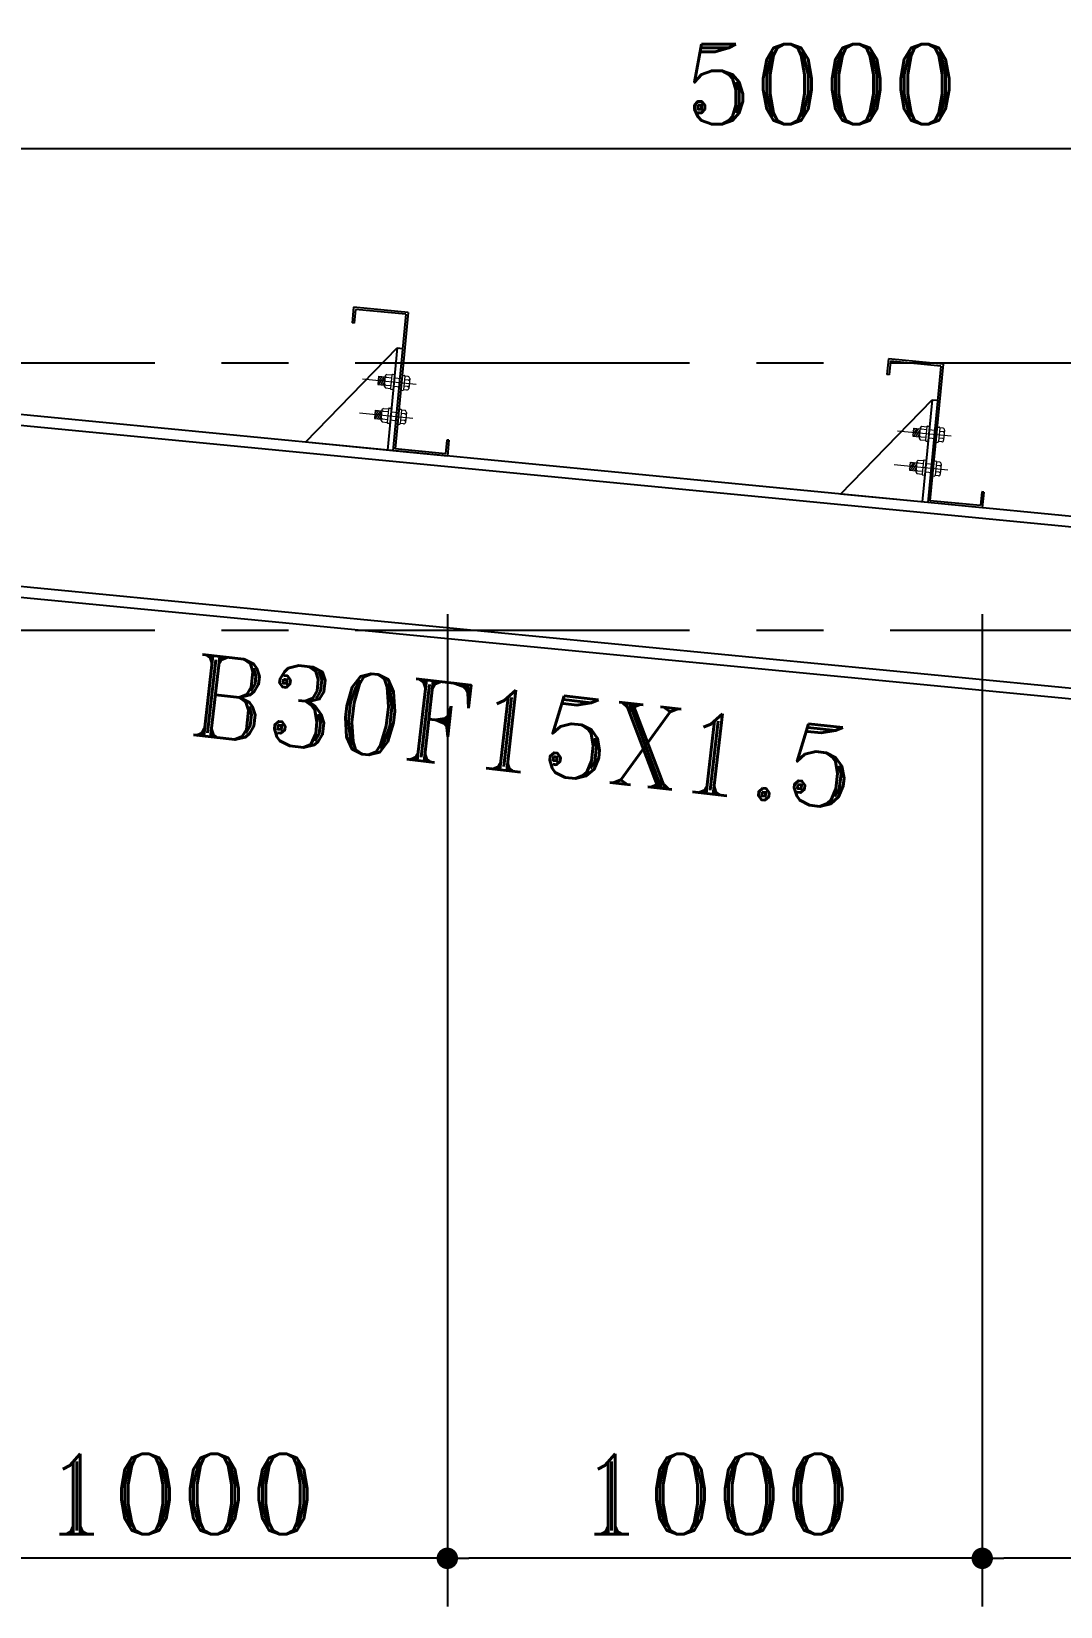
# Model space of a CAD drawing. Header units: inches. Extents: x 1387 to 2676, y -3554 to -2136.
# Drawn here: x 2552.27 to 2556.12, y -3266.22 to -3260.33 of the extents above; entities that cross this region are included whole.
import ezdxf

# ---------------------------------------------------------------- set-up
doc = ezdxf.new("R2010")
doc.units = ezdxf.units.IN
doc.header["$MEASUREMENT"] = 0
doc.linetypes.add('CENTER', pattern=[2, 1.25, -0.25, 0.25, -0.25])
doc.layers.add('2', color=2, linetype='Continuous', lineweight=9)
for name, color, linetype in [('3G', 3, 'Continuous'), ('AXE', 1, 'CENTER'), ('DIM', 8, 'Continuous'), ('Pich', 2, 'Continuous'), ('TEXT', 3, 'Continuous'), ('TIE', 2, 'Continuous')]:
    doc.layers.add(name, color=color, linetype=linetype)
doc.styles.add('ROMANT', font='romant')
doc.dimstyles.new('1-50-2', dxfattribs={"dimtxt": 0.3, "dimasz": 0.08, "dimexe": 0.18, "dimexo": 0.0625, "dimgap": 0.09, "dimtad": 1, "dimdec": 0, "dimlfac": 500, "dimdsep": 46, "dimtxsty": 'ROMANT', "dimblk": 'DOT', "dimcen": 0.09, "dimclrd": 1, "dimclre": 1, "dimclrt": 3, "dimadec": 0, "dimazin": 0, "dimtfac": 1, "dimtdec": 0, "dimtix": 1, "dimtofl": 0, "dimtmove": 2, "dimatfit": 3, "dimldrblk": 'DOT', "dimfxl": 1, "dimtolj": 1, "dimarcsym": 0})

# ---------------------------------------------------------------- blocks, each defined once
blk = doc.blocks.new('DOT')
at = {"layer": 'DIM', "color": 0, "linetype": 'ByBlock'}
blk.add_line((-0.5, 0), (-1, 0), dxfattribs=at)
at = {"layer": 'DIM', "color": 0, "linetype": 'ByBlock', "const_width": 0.5}
blk.add_lwpolyline([(-0.25, 0, 1), (0.25, 0, 1)], format="xyb", close=True, dxfattribs=at)
blk = doc.blocks.new('*D2771')
at = {"layer": 'Defpoints', "color": 0, "transparency": 16777216}
for p in [(2560.2251, -3260.7668), (2560.2251, -3260.7668), (2550.225, -3264.8626)]:
    blk.add_point(p, dxfattribs=at)
at = {"layer": 'Pich', "color": 1, "lineweight": -2, "transparency": 16777216}
for p, q in [((2550.225, -3264.8001), (2550.225, -3260.5868)), ((2560.2251, -3260.7043), (2560.2251, -3260.5868)), ((2550.305, -3260.7668), (2560.1451, -3260.7668))]:
    blk.add_line(p, q, dxfattribs=at)
at = {"layer": 'Pich', "color": 1, "lineweight": -2, "transparency": 16777216, "xscale": 0.08, "yscale": 0.08, "zscale": 0.08, "rotation": 180}
blk.add_blockref('DOT', (2550.225, -3260.7668), dxfattribs=at)
at = {"layer": 'Pich', "color": 1, "lineweight": -2, "transparency": 16777216, "xscale": 0.08, "yscale": 0.08, "zscale": 0.08}
blk.add_blockref('DOT', (2560.2251, -3260.7668), dxfattribs=at)
at = {"layer": 'Pich', "color": 3, "transparency": 16777216, "insert": (2555.225, -3260.5268), "char_height": 0.3, "attachment_point": 5, "style": 'ROMANT'}
blk.add_mtext('\\A1;5000', dxfattribs=at)
blk = doc.blocks.new('_Dot')
at = {"layer": 'DIM', "color": 0, "lineweight": -2}
blk.add_line((-0.5, 0), (-1, 0), dxfattribs=at)
at = {"layer": 'DIM', "color": 0, "const_width": 0.5}
blk.add_lwpolyline([(-0.25, 0, 1), (0.25, 0, 1)], format="xyb", close=True, dxfattribs=at)
blk = doc.blocks.new('TIE')
at = {"layer": 'TIE'}
for p, q in [((-3.48, 20), (4.44, 21.17)), ((-3.13, 19.74), (4.19, 20.83)), ((4.19, 20.83), (4.48, 18.85)), ((4.44, 21.17), (4.78, 18.9)), ((-3.48, 20), (-0.54, 0.21)), ((-3.13, 19.74), (-0.2, -0.04)), ((4.48, 18.85), (4.78, 18.9)), ((-1.61, 14.91), (-2.4, 14.8)), ((-1.61, 14.91), (-2.4, 14.8)), ((12.45, 1.85), (-1.61, 14.91)), ((-1.61, 14.91), (0.59, 0.09)), ((-8.45, 1.06), (-8.15, 1.1)), ((-8.45, 1.06), (-8.11, -1.22)), ((-8.15, 1.1), (-7.86, -0.87)), ((-7.86, -0.87), (-0.54, 0.21)), ((-0.2, -0.04), (12.45, 1.85)), ((-8.11, -1.22), (-0.2, -0.04))]:
    blk.add_line(p, q, dxfattribs=at)
blk = doc.blocks.new('*D2783')
at = {"layer": 'Defpoints', "color": 0, "transparency": 16777216}
for p in [(2557.8251, -3262.4449), (2555.8251, -3262.6385), (2555.8251, -3266.0364)]:
    blk.add_point(p, dxfattribs=at)
at = {"layer": 'Pich', "color": 1, "lineweight": -2, "transparency": 16777216}
for p, q in [((2557.8251, -3262.5074), (2557.8251, -3266.2164)), ((2555.8251, -3262.701), (2555.8251, -3266.2164)), ((2557.7451, -3266.0364), (2555.9051, -3266.0364))]:
    blk.add_line(p, q, dxfattribs=at)
at = {"layer": 'Pich', "color": 1, "lineweight": -2, "transparency": 16777216, "xscale": 0.08, "yscale": 0.08, "zscale": 0.08, "rotation": 180}
blk.add_blockref('DOT', (2555.8251, -3266.0364), dxfattribs=at)
at = {"layer": 'Pich', "color": 1, "lineweight": -2, "transparency": 16777216, "xscale": 0.08, "yscale": 0.08, "zscale": 0.08}
blk.add_blockref('DOT', (2557.8251, -3266.0364), dxfattribs=at)
at = {"layer": 'Pich', "color": 3, "transparency": 16777216, "insert": (2556.8251, -3265.7964), "char_height": 0.3, "attachment_point": 5, "style": 'ROMANT'}
blk.add_mtext('\\A1;1000', dxfattribs=at)
blk = doc.blocks.new('*D2784')
at = {"layer": 'Defpoints', "color": 0, "transparency": 16777216}
for p in [(2555.8251, -3262.4449), (2553.8251, -3262.6385), (2553.8251, -3266.0364)]:
    blk.add_point(p, dxfattribs=at)
at = {"layer": 'Pich', "color": 1, "lineweight": -2, "transparency": 16777216}
for p, q in [((2555.8251, -3262.5074), (2555.8251, -3266.2164)), ((2553.8251, -3262.701), (2553.8251, -3266.2164)), ((2555.7451, -3266.0364), (2553.9051, -3266.0364))]:
    blk.add_line(p, q, dxfattribs=at)
at = {"layer": 'Pich', "color": 1, "lineweight": -2, "transparency": 16777216, "xscale": 0.08, "yscale": 0.08, "zscale": 0.08, "rotation": 180}
blk.add_blockref('DOT', (2553.8251, -3266.0364), dxfattribs=at)
at = {"layer": 'Pich', "color": 1, "lineweight": -2, "transparency": 16777216, "xscale": 0.08, "yscale": 0.08, "zscale": 0.08}
blk.add_blockref('DOT', (2555.8251, -3266.0364), dxfattribs=at)
at = {"layer": 'Pich', "color": 3, "transparency": 16777216, "insert": (2554.8251, -3265.7964), "char_height": 0.3, "attachment_point": 5, "style": 'ROMANT'}
blk.add_mtext('\\A1;1000', dxfattribs=at)
blk = doc.blocks.new('*D2785')
at = {"layer": 'Defpoints', "color": 0, "transparency": 16777216}
for p in [(2553.8251, -3262.4449), (2551.8251, -3262.6385), (2551.8251, -3266.0364)]:
    blk.add_point(p, dxfattribs=at)
at = {"layer": 'Pich', "color": 1, "lineweight": -2, "transparency": 16777216}
for p, q in [((2553.8251, -3262.5074), (2553.8251, -3266.2164)), ((2551.8251, -3262.701), (2551.8251, -3266.2164)), ((2553.7451, -3266.0364), (2551.9051, -3266.0364))]:
    blk.add_line(p, q, dxfattribs=at)
at = {"layer": 'Pich', "color": 1, "lineweight": -2, "transparency": 16777216, "xscale": 0.08, "yscale": 0.08, "zscale": 0.08, "rotation": 180}
blk.add_blockref('DOT', (2551.8251, -3266.0364), dxfattribs=at)
at = {"layer": 'Pich', "color": 1, "lineweight": -2, "transparency": 16777216, "xscale": 0.08, "yscale": 0.08, "zscale": 0.08}
blk.add_blockref('DOT', (2553.8251, -3266.0364), dxfattribs=at)
at = {"layer": 'Pich', "color": 3, "transparency": 16777216, "insert": (2552.8251, -3265.7964), "char_height": 0.3, "attachment_point": 5, "style": 'ROMANT'}
blk.add_mtext('\\A1;1000', dxfattribs=at)

msp = doc.modelspace()

# ---------------------------------------------------------------- linework, layer by layer
at = {"layer": '2'}
for p, q in [((2553.50823849, -3261.62824008), (2553.70870458, -3261.6479454)), ((2553.568313, -3261.6187034), (2553.56530544, -3261.6492999)), ((2553.56586586, -3261.64359859), (2553.5812226, -3261.61997238)), ((2553.56722674, -3261.62975413), (2553.57404344, -3261.61926669)), ((2553.568313, -3261.6187034), (2553.59228012, -3261.62105931)), ((2553.56952814, -3261.64971498), (2553.58840175, -3261.62067807)), ((2553.57670729, -3261.65042067), (2553.59165443, -3261.62742462)), ((2553.58388645, -3261.65112636), (2553.59029355, -3261.64126908)), ((2553.59267455, -3261.61704669), (2553.58887813, -3261.65566843)), ((2553.5933581, -3261.62300045), (2553.59206779, -3261.62385434)), ((2553.59365095, -3261.62002131), (2553.5925516, -3261.61893252)), ((2553.59835575, -3261.61162076), (2553.59267455, -3261.61704669)), ((2553.59769822, -3261.62192311), (2553.61646613, -3261.62376795)), ((2553.59835575, -3261.61162076), (2553.61747543, -3261.61350018)), ((2553.61750049, -3261.61324525), (2553.61248871, -3261.66423105)), ((2553.61747543, -3261.61350018), (2553.61251377, -3261.66397612)), ((2553.62030036, -3261.61094655), (2553.62539894, -3261.61144773)), ((2553.62769764, -3261.61424761), (2553.62268587, -3261.6652334)), ((2553.62669554, -3261.62444226), (2553.65473936, -3261.62718232)), ((2553.65574147, -3261.61698767), (2553.65072969, -3261.66797346)), ((2553.65854135, -3261.61468897), (2553.66363993, -3261.61519014)), ((2553.66591357, -3261.61824495), (2553.66095191, -3261.66872089)), ((2553.67829735, -3261.63260335), (2553.6646342, -3261.6312603)), ((2553.67837889, -3261.61947026), (2553.66591357, -3261.61824495)), ((2553.68437357, -3261.62677193), (2553.6807189, -3261.66395153)), ((2553.68234462, -3261.63450515), (2553.68344397, -3261.63559394)), ((2553.68263746, -3261.63152601), (2553.68392777, -3261.63067212)), ((2553.56530544, -3261.6492999), (2553.58927256, -3261.65165581)), ((2553.58887813, -3261.65566843), (2553.59339409, -3261.6620967)), ((2553.59037202, -3261.65229606), (2553.58919551, -3261.65307464)), ((2553.59087562, -3261.64933763), (2553.58967931, -3261.64815282)), ((2553.59339409, -3261.6620967), (2553.61251377, -3261.66397612)), ((2553.59492289, -3261.65123943), (2553.61358543, -3261.65307391)), ((2553.61478741, -3261.66703093), (2553.61988599, -3261.66753211)), ((2553.62368798, -3261.65503876), (2553.6517318, -3261.65777882)), ((2553.6530284, -3261.67077334), (2553.65812698, -3261.67127452)), ((2553.67341723, -3261.6699462), (2553.66095191, -3261.66872089)), ((2553.67578906, -3261.65703824), (2553.66223129, -3261.65570555)), ((2553.68004709, -3261.65896076), (2553.68104948, -3261.65995353)), ((2553.68012918, -3261.6559609), (2553.68153328, -3261.6550317)), ((2553.49615865, -3261.7550524), (2553.69662474, -3261.77475772)), ((2553.55585135, -3261.74547819), (2553.55284379, -3261.77607469)), ((2553.55340421, -3261.77037338), (2553.56876095, -3261.74674717)), ((2553.55476509, -3261.75652892), (2553.56158179, -3261.74604148)), ((2553.55585135, -3261.74547819), (2553.57981847, -3261.7478341)), ((2553.55706649, -3261.77648977), (2553.5759401, -3261.74745286)), ((2553.56424564, -3261.77719546), (2553.57919278, -3261.75419941)), ((2553.5802129, -3261.74382148), (2553.57641648, -3261.78244322)), ((2553.58089645, -3261.74977525), (2553.57960614, -3261.75062914)), ((2553.5811893, -3261.7467961), (2553.58008995, -3261.74570731)), ((2553.5858941, -3261.73839556), (2553.5802129, -3261.74382148)), ((2553.58523657, -3261.7486979), (2553.60400448, -3261.75054274)), ((2553.5858941, -3261.73839556), (2553.60501378, -3261.74027497)), ((2553.60503884, -3261.74002004), (2553.60002706, -3261.79100584)), ((2553.60501378, -3261.74027497), (2553.60005212, -3261.79075091)), ((2553.60783871, -3261.73772134), (2553.61293729, -3261.73822252)), ((2553.61523599, -3261.7410224), (2553.61022422, -3261.7920082)), ((2553.61423389, -3261.75121705), (2553.64227771, -3261.75395711)), ((2553.64327982, -3261.74376246), (2553.63826804, -3261.79474826)), ((2553.6460797, -3261.74146376), (2553.65117828, -3261.74196494)), ((2553.65345192, -3261.74501974), (2553.64849026, -3261.79549568)), ((2553.6658357, -3261.75937814), (2553.65217255, -3261.75803509)), ((2553.66591724, -3261.74624505), (2553.65345192, -3261.74501974)), ((2553.67191192, -3261.75354672), (2553.66825725, -3261.79072632)), ((2553.66988297, -3261.76127994), (2553.67098232, -3261.76236873)), ((2553.67017581, -3261.7583008), (2553.67146612, -3261.75744691)), ((2553.55284379, -3261.77607469), (2553.57681091, -3261.7784306)), ((2553.5714248, -3261.77790115), (2553.5778319, -3261.76804387)), ((2553.57641648, -3261.78244322), (2553.58093244, -3261.78887149)), ((2553.57791037, -3261.77907085), (2553.57673386, -3261.77984943)), ((2553.57841397, -3261.77611242), (2553.57721766, -3261.77492761)), ((2553.58093244, -3261.78887149), (2553.60005212, -3261.79075091)), ((2553.58246124, -3261.77801422), (2553.60112378, -3261.7798487)), ((2553.60232576, -3261.79380572), (2553.60742434, -3261.7943069)), ((2553.61122633, -3261.78181355), (2553.63927015, -3261.78455361)), ((2553.64056675, -3261.79754813), (2553.64566533, -3261.79804931)), ((2553.66095558, -3261.79672099), (2553.64849026, -3261.79549568)), ((2553.66332741, -3261.78381303), (2553.64976964, -3261.78248034)), ((2553.66758544, -3261.78573555), (2553.66858783, -3261.78672832)), ((2553.66766753, -3261.78273569), (2553.66907163, -3261.78180649)), ((2555.50823831, -3261.82182788), (2555.7087044, -3261.8415332)), ((2555.56831282, -3261.8122912), (2555.56530526, -3261.8428877)), ((2555.56586568, -3261.83718639), (2555.58122241, -3261.81356018)), ((2555.56722656, -3261.82334193), (2555.57404326, -3261.81285449)), ((2555.56831282, -3261.8122912), (2555.59227994, -3261.81464711)), ((2555.56952796, -3261.84330278), (2555.58840157, -3261.81426587)), ((2555.57670711, -3261.84400847), (2555.59165425, -3261.82101242)), ((2555.59267437, -3261.81063449), (2555.58887795, -3261.84925623)), ((2555.59335792, -3261.81658826), (2555.59206761, -3261.81744215)), ((2555.59365076, -3261.81360911), (2555.59255141, -3261.81252032)), ((2555.59835557, -3261.80520857), (2555.59267437, -3261.81063449)), ((2555.59769803, -3261.81551091), (2555.61646595, -3261.81735575)), ((2555.59835557, -3261.80520857), (2555.61747524, -3261.80708798)), ((2555.6175003, -3261.80683305), (2555.61248852, -3261.85781885)), ((2555.61747524, -3261.80708798), (2555.61251358, -3261.85756392)), ((2555.62030018, -3261.80453435), (2555.62539876, -3261.80503553)), ((2555.62769746, -3261.80783541), (2555.62268568, -3261.85882121)), ((2555.62669535, -3261.81803006), (2555.65473918, -3261.82077012)), ((2555.65574129, -3261.81057547), (2555.65072951, -3261.86156127)), ((2555.65854117, -3261.80827677), (2555.66363975, -3261.80877795)), ((2555.66591339, -3261.81183275), (2555.66095173, -3261.86230869)), ((2555.67837871, -3261.81305806), (2555.66591339, -3261.81183275)), ((2555.68437338, -3261.82035973), (2555.68071872, -3261.85753933)), ((2555.56530526, -3261.8428877), (2555.58927238, -3261.84524361)), ((2555.58388627, -3261.84471416), (2555.59029337, -3261.83485688)), ((2555.58887795, -3261.84925623), (2555.59339391, -3261.8556845)), ((2555.59037184, -3261.84588386), (2555.58919533, -3261.84666244)), ((2555.59087543, -3261.84292543), (2555.58967913, -3261.84174062)), ((2555.59339391, -3261.8556845), (2555.61251358, -3261.85756392)), ((2555.59492271, -3261.84482723), (2555.61358524, -3261.84666171)), ((2555.61478723, -3261.86061873), (2555.6198858, -3261.86111991)), ((2555.62368779, -3261.84862656), (2555.65173162, -3261.85136662)), ((2555.65302821, -3261.86436114), (2555.65812679, -3261.86486232)), ((2555.67341705, -3261.863534), (2555.66095173, -3261.86230869)), ((2555.67578888, -3261.85062604), (2555.66223111, -3261.84929335)), ((2555.67829717, -3261.82619115), (2555.66463401, -3261.8248481)), ((2555.6800469, -3261.85254856), (2555.6810493, -3261.85354133)), ((2555.680129, -3261.8495487), (2555.6815331, -3261.8486195)), ((2555.68234444, -3261.82809295), (2555.68344379, -3261.82918174)), ((2555.68263728, -3261.82511381), (2555.68392759, -3261.82425992)), ((2555.55585117, -3261.93906599), (2555.55284361, -3261.96966249)), ((2555.55476491, -3261.95011672), (2555.56158161, -3261.93962928)), ((2555.55585117, -3261.93906599), (2555.57981829, -3261.9414219)), ((2555.58021272, -3261.93740928), (2555.5764163, -3261.97603102)), ((2555.58118911, -3261.9403839), (2555.58008976, -3261.93929511)), ((2555.58589392, -3261.93198336), (2555.58021272, -3261.93740928)), ((2555.58589392, -3261.93198336), (2555.60501359, -3261.93386277)), ((2555.60503865, -3261.93360784), (2555.60002687, -3261.98459364)), ((2555.60501359, -3261.93386277), (2555.60005193, -3261.98433871)), ((2555.60783853, -3261.93130914), (2555.61293711, -3261.93181032)), ((2555.61523581, -3261.9346102), (2555.61022403, -3261.985596)), ((2555.64327964, -3261.93735026), (2555.63826786, -3261.98833606)), ((2555.64607952, -3261.93505156), (2555.6511781, -3261.93555274)), ((2555.65345174, -3261.93860754), (2555.64849008, -3261.98908348)), ((2555.66591706, -3261.93983285), (2555.65345174, -3261.93860754)), ((2555.49615847, -3261.9486402), (2555.69662456, -3261.96834552)), ((2555.55284361, -3261.96966249), (2555.57681073, -3261.9720184)), ((2555.55340403, -3261.96396118), (2555.56876076, -3261.94033497)), ((2555.55706631, -3261.97007757), (2555.57593992, -3261.94104066)), ((2555.56424546, -3261.97078326), (2555.5791926, -3261.94778721)), ((2555.57142462, -3261.97148896), (2555.57783172, -3261.96163168)), ((2555.5764163, -3261.97603102), (2555.58093226, -3261.98245929)), ((2555.57791019, -3261.97265865), (2555.57673368, -3261.97343723)), ((2555.57841378, -3261.96970022), (2555.57721748, -3261.96851541)), ((2555.58089627, -3261.94336305), (2555.57960596, -3261.94421694)), ((2555.58093226, -3261.98245929), (2555.60005193, -3261.98433871)), ((2555.58246106, -3261.97160202), (2555.60112359, -3261.9734365)), ((2555.58523638, -3261.9422857), (2555.6040043, -3261.94413054)), ((2555.60232558, -3261.98739352), (2555.60742416, -3261.9878947)), ((2555.61122614, -3261.97540135), (2555.63926997, -3261.97814141)), ((2555.6142337, -3261.94480485), (2555.64227753, -3261.94754491)), ((2555.64056656, -3261.99113593), (2555.64566514, -3261.99163711)), ((2555.6609554, -3261.99030879), (2555.64849008, -3261.98908348)), ((2555.66332723, -3261.97740084), (2555.64976946, -3261.97606814)), ((2555.66583552, -3261.95296594), (2555.65217236, -3261.95162289)), ((2555.66758525, -3261.97932336), (2555.66858765, -3261.98031612)), ((2555.66766735, -3261.97632349), (2555.66907145, -3261.97539429)), ((2555.67191173, -3261.94713452), (2555.66825707, -3261.98431412)), ((2555.66988279, -3261.95486774), (2555.67098214, -3261.95595653)), ((2555.67017563, -3261.9518886), (2555.67146594, -3261.95103471))]:
    msp.add_line(p, q, dxfattribs=at)
for centre, radius, start, end in [((2553.59704472, -3261.62857128), 0.00668021, 84.386001184, 123.495461214), ((2553.59835172, -3261.61527494), 0.00668021, 225.276541153, 264.386001184), ((2553.62004978, -3261.61349584), 0.00256158, 84.386001184, 174.386001182), ((2553.62514835, -3261.61399702), 0.00256158, 354.386001182, 84.386001184), ((2553.65829076, -3261.61723826), 0.00256158, 84.386001184, 174.386001182), ((2553.66338934, -3261.61773943), 0.00256158, 354.386001182, 84.386001184), ((2553.67895085, -3261.62595518), 0.00668021, 264.386001184, 303.495461214), ((2553.67764385, -3261.63925152), 0.00668021, 45.276541153, 84.386001184), ((2553.67772539, -3261.62611843), 0.00668021, 354.386001182, 84.386001184), ((2553.59405864, -3261.65786689), 0.00668021, 84.386001184, 123.495461214), ((2553.59557639, -3261.64459126), 0.00668021, 225.276541153, 264.386001184), ((2553.615038, -3261.66448164), 0.00256158, 174.386001182, 264.386001184), ((2553.62013658, -3261.66498282), 0.00256158, 264.386001184, 354.386001182), ((2553.65327898, -3261.66822405), 0.00256158, 174.386001182, 264.386001184), ((2553.65837756, -3261.66872523), 0.00256158, 264.386001184, 354.386001182), ((2553.67407073, -3261.66329803), 0.00668021, 264.386001184, 354.386001182), ((2553.67644256, -3261.65039007), 0.00668021, 264.386001184, 303.495461214), ((2553.67534632, -3261.66370713), 0.00668021, 45.276541153, 84.386001184), ((2553.58458307, -3261.75534607), 0.00668021, 84.386001184, 123.495461214), ((2553.58589007, -3261.74204973), 0.00668021, 225.276541153, 264.386001184), ((2553.60758813, -3261.74027063), 0.00256158, 84.386001184, 174.386001182), ((2553.6126867, -3261.74077181), 0.00256158, 354.386001182, 84.386001184), ((2553.64582911, -3261.74401305), 0.00256158, 84.386001184, 174.386001182), ((2553.65092769, -3261.74451423), 0.00256158, 354.386001182, 84.386001184), ((2553.6664892, -3261.75272997), 0.00668021, 264.386001184, 303.495461214), ((2553.6651822, -3261.76602631), 0.00668021, 45.276541153, 84.386001184), ((2553.66526374, -3261.75289322), 0.00668021, 354.386001182, 84.386001184), ((2553.58159699, -3261.78464168), 0.00668021, 84.386001184, 123.495461214), ((2553.58311474, -3261.77136605), 0.00668021, 225.276541153, 264.386001184), ((2553.60257635, -3261.79125643), 0.00256158, 174.386001182, 264.386001184), ((2553.60767493, -3261.79175761), 0.00256158, 264.386001184, 354.386001182), ((2553.64081733, -3261.79499884), 0.00256158, 174.386001182, 264.386001184), ((2553.64591591, -3261.79550002), 0.00256158, 264.386001184, 354.386001182), ((2553.66160908, -3261.79007282), 0.00668021, 264.386001184, 354.386001182), ((2553.66398091, -3261.77716486), 0.00668021, 264.386001184, 303.495461214), ((2553.66288467, -3261.79048192), 0.00668021, 45.276541153, 84.386001184), ((2555.59704454, -3261.82215908), 0.00668021, 84.386001184, 123.495461214), ((2555.59835153, -3261.80886274), 0.00668021, 225.276541153, 264.386001184), ((2555.62004959, -3261.80708364), 0.00256158, 84.386001184, 174.386001182), ((2555.62514817, -3261.80758482), 0.00256158, 354.386001182, 84.386001184), ((2555.65829058, -3261.81082606), 0.00256158, 84.386001184, 174.386001182), ((2555.66338916, -3261.81132724), 0.00256158, 354.386001182, 84.386001184), ((2555.67772521, -3261.81970623), 0.00668021, 354.386001182, 84.386001184), ((2555.59405846, -3261.85145469), 0.00668021, 84.386001184, 123.495461214), ((2555.5955762, -3261.83817906), 0.00668021, 225.276541153, 264.386001184), ((2555.61503781, -3261.85806944), 0.00256158, 174.386001182, 264.386001184), ((2555.62013639, -3261.85857062), 0.00256158, 264.386001184, 354.386001182), ((2555.6532788, -3261.86181185), 0.00256158, 174.386001182, 264.386001184), ((2555.65837738, -3261.86231303), 0.00256158, 264.386001184, 354.386001182), ((2555.67407055, -3261.85688583), 0.00668021, 264.386001184, 354.386001182), ((2555.67644238, -3261.84397787), 0.00668021, 264.386001184, 303.495461214), ((2555.67534613, -3261.85729493), 0.00668021, 45.276541153, 84.386001184), ((2555.67895066, -3261.81954298), 0.00668021, 264.386001184, 303.495461214), ((2555.67764367, -3261.83283932), 0.00668021, 45.276541153, 84.386001184), ((2555.60758794, -3261.93385843), 0.00256158, 84.386001184, 174.386001182), ((2555.61268652, -3261.93435961), 0.00256158, 354.386001182, 84.386001184), ((2555.64582893, -3261.93760085), 0.00256158, 84.386001184, 174.386001182), ((2555.65092751, -3261.93810203), 0.00256158, 354.386001182, 84.386001184), ((2555.66526356, -3261.94648103), 0.00668021, 354.386001182, 84.386001184), ((2555.58159681, -3261.97822948), 0.00668021, 84.386001184, 123.495461214), ((2555.58311455, -3261.96495385), 0.00668021, 225.276541153, 264.386001184), ((2555.58458289, -3261.94893387), 0.00668021, 84.386001184, 123.495461214), ((2555.58588988, -3261.93563753), 0.00668021, 225.276541153, 264.386001184), ((2555.60257616, -3261.98484423), 0.00256158, 174.386001182, 264.386001184), ((2555.60767474, -3261.98534541), 0.00256158, 264.386001184, 354.386001182), ((2555.64081715, -3261.98858664), 0.00256158, 174.386001182, 264.386001184), ((2555.64591573, -3261.98908782), 0.00256158, 264.386001184, 354.386001182), ((2555.6616089, -3261.98366062), 0.00668021, 264.386001184, 354.386001182), ((2555.66398073, -3261.97075266), 0.00668021, 264.386001184, 303.495461214), ((2555.66288448, -3261.98406972), 0.00668021, 45.276541153, 84.386001184), ((2555.66648901, -3261.94631777), 0.00668021, 264.386001184, 303.495461214), ((2555.66518202, -3261.95961411), 0.00668021, 45.276541153, 84.386001184)]:
    msp.add_arc(centre, radius, start, end, dxfattribs=at)
at = {"layer": '3G'}
for p, q in [((2558.82392706, -3262.40028677), (2550.26498701, -3261.57173956)), ((2558.82007288, -3262.44010066), (2550.264987, -3261.61192655)), ((2558.76226021, -3263.03730891), (2550.26498671, -3262.21473132)), ((2558.75840603, -3263.07712279), (2550.26498669, -3262.25491831))]:
    msp.add_line(p, q, dxfattribs=at)
at = {"layer": 'AXE'}
for p, q in [((2531.48104555, -3261.56786728), (2563.83674818, -3261.56786728)), ((2531.48104555, -3262.56786728), (2563.83674818, -3262.56786728))]:
    msp.add_line(p, q, dxfattribs=at)

# ---------------------------------------------------------------- block references
at = {"layer": '2', "xscale": -0.02561576354679803, "yscale": 0.02561576354679803, "zscale": 0.02561576354679803, "rotation": 2.95172355237824}
for p in [(2553.61600824, -3261.89599757), (2555.61600806, -3262.08958537)]:
    msp.add_blockref('TIE', p, dxfattribs=at)

# ---------------------------------------------------------------- texts
at = {"layer": 'TEXT', "color": 2, "style": 'ROMANT'}
msp.add_text('B30F15X1.5', height=0.302224371, rotation=353.495344513, dxfattribs=at).set_placement((2552.85011937, -3262.95611466, -0.00452735))

# ---------------------------------------------------------------- dimensions: what is measured, and where the dimension line sits
at = {"layer": 'Pich'}
dim = msp.add_linear_dim(base=(2560.22505577, -3260.76681476), p1=(2550.22499469, -3264.86261074), p2=(2560.22505577, -3260.76681476), dimstyle='1-50-2', dxfattribs=at)
dim.commit()
dim.dimension.update_dxf_attribs({"geometry": '*D2771', "text_midpoint": (2555.22502523, -3260.52681476)})
for base, p1, p2, picture, middle in [((2551.82506838, -3266.03643783), (2553.82506821, -3262.44492508), (2551.82506838, -3262.63853484), '*D2785', (2552.82506829, -3265.79643783)), ((2553.82506821, -3266.03644348), (2555.82506805, -3262.44493074), (2553.82506821, -3262.63854049), '*D2784', (2554.82506813, -3265.79644348)), ((2555.82506821, -3266.0364416), (2557.82506805, -3262.44492885), (2555.82506821, -3262.63853861), '*D2783', (2556.82506813, -3265.7964416))]:
    dim = msp.add_linear_dim(base=base, p1=p1, p2=p2, angle=180, dimstyle='1-50-2', dxfattribs=at)
    dim.commit()
    dim.dimension.update_dxf_attribs({"geometry": picture, "text_midpoint": middle})

doc.saveas('drawing.dxf')
